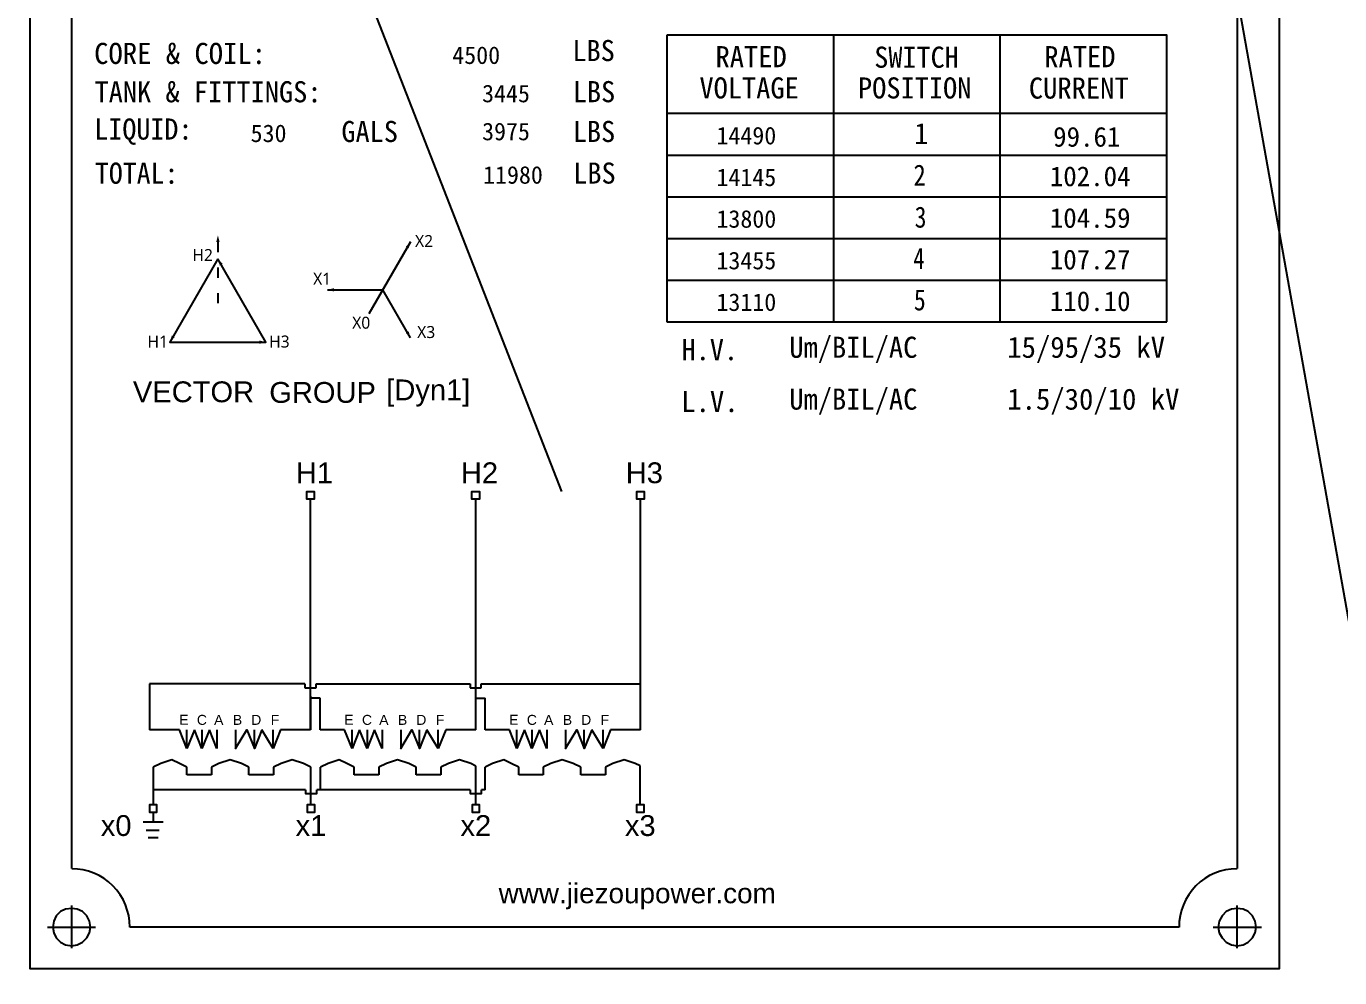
# Model space of a CAD drawing. Header units: inches. Extents: x 198356 to 209798, y -190593 to -183267.
# Drawn here: x 201136.4 to 201294.1, y -184099.9 to -183985.7 of the extents above; entities that cross this region are included whole.
import ezdxf
from ezdxf.enums import TextEntityAlignment as Align

# ---------------------------------------------------------------- set-up
doc = ezdxf.new("R2010")
doc.units = ezdxf.units.IN
doc.header["$LTSCALE"] = 13
doc.linetypes.add('ACAD_ISO03W100', pattern=[1.18, 0.47, -0.71])
for name, color, linetype in [('2', 3, 'Continuous'), ('7标注层', 4, 'Continuous'), ('PDF_Geometry', 7, 'Continuous')]:
    doc.layers.add(name, color=color, linetype=linetype)
doc.layers.add('2细实线', color=3, linetype='Continuous', lineweight=20)
doc.layers.add('标注、文本', color=3, linetype='Continuous', lineweight=25)
doc.styles.add('Note Text (ANSI)', font='arial.ttf')
doc.styles.add('PDF FangSong', font='simfang.ttf')
doc.styles.get("Standard").update_dxf_attribs({"font": 'gbenor.shx', "bigfont": 'gbcbig.shx'})
doc.styles.add('宋体', font='msyh.ttf', dxfattribs={"width": 0.6})
doc.dimstyles.new('英寸 1-10', dxfattribs={"dimscale": 14, "dimtxt": 3.5, "dimasz": 2, "dimexe": 1.5, "dimexo": 0.5, "dimgap": 0.5, "dimtad": 1, "dimtoh": 1, "dimdec": 0, "dimdsep": 46, "dimtxsty": 'Standard', "dimcen": 2.5, "dimclrd": 3, "dimclre": 3, "dimclrt": 3, "dimadec": 0, "dimazin": 2, "dimtfac": 1, "dimtdec": 0, "dimtmove": 0, "dimatfit": 2, "dimfxl": 1, "dimarcsym": 0})

# ---------------------------------------------------------------- blocks, each defined once
blk = doc.blocks.new('*D101')
at = {"layer": '2细实线', "color": 3, "linetype": 'ByBlock', "lineweight": -2}
for p, q in [((204482.46, -183812.81), (204702.34, -183812.81)), ((204681.34, -183854.81), (204681.34, -185990.8)), ((204332.46, -186032.8), (204702.34, -186032.8)), ((201100.83, -188826.91), (201100.83, -188994.78)), ((199830.83, -188846.49), (199830.83, -188994.78)), ((201072.83, -188973.78), (199858.83, -188973.78))]:
    blk.add_line(p, q, dxfattribs=at)
at = {"layer": '2细实线', "color": 3, "linetype": 'ByBlock'}
for points in [[(204674.34, -183854.81), (204688.34, -183854.81), (204681.34, -183812.81)], [(204674.34, -185990.8), (204688.34, -185990.8), (204681.34, -186032.8)], [(199858.83, -188969.12), (199858.83, -188978.45), (199830.83, -188973.78)], [(201072.83, -188969.12), (201072.83, -188978.45), (201100.83, -188973.78)]]:
    blk.add_solid(points, dxfattribs=at)
at = {"layer": 'Defpoints', "color": 0, "linetype": 'ByBlock'}
for p in [(204475.46, -183812.81), (204325.46, -186032.8), (204681.34, -186032.8), (201100.83, -188819.91), (199830.83, -188839.49), (199830.83, -188973.78)]:
    blk.add_point(p, dxfattribs=at)
at = {"layer": '2细实线', "color": 3, "linetype": 'ByBlock', "insert": (204636.06, -185152.31), "char_height": 73.5, "attachment_point": 5, "rotation": 90}
blk.add_mtext('2220 [87]', dxfattribs=at)
at = {"layer": '2细实线', "color": 3, "linetype": 'ByBlock', "insert": (200465.83, -188941.26), "char_height": 49, "attachment_point": 5}
blk.add_mtext('1270 [50]', dxfattribs=at)

msp = doc.modelspace()

# ---------------------------------------------------------------- linework, layer by layer
at = {"layer": '2'}
for p, q in [((201169.849, -184064.623), (201151.174, -184064.623)), ((201171.199, -184064.623), (201189.679, -184064.623)), ((201191.029, -184064.623), (201210.154, -184064.623))]:
    msp.add_line(p, q, dxfattribs=at)
at = {"layer": '2', "linetype": 'Continuous'}
for p, q in [((201169.849, -184064.623), (201169.849, -184065.073)), ((201169.849, -184065.073), (201171.199, -184065.073)), ((201171.199, -184065.073), (201171.199, -184064.623)), ((201189.679, -184064.623), (201189.679, -184065.073)), ((201189.679, -184065.073), (201191.029, -184065.073)), ((201191.029, -184065.073), (201191.029, -184064.623)), ((201171.679, -184070.128), (201171.679, -184066.328)), ((201190.354, -184066.328), (201191.479, -184066.328)), ((201191.479, -184070.128), (201191.479, -184066.328)), ((201154.774, -184070.128), (201151.174, -184070.128)), ((201155.674, -184072.378), (201154.774, -184070.128)), ((201156.574, -184070.128), (201155.674, -184072.378)), ((201155.674, -184072.378), (201155.674, -184070.128)), ((201157.474, -184072.378), (201156.574, -184070.128)), ((201157.474, -184070.128), (201157.474, -184072.378)), ((201158.374, -184070.128), (201157.474, -184072.378)), ((201159.274, -184072.378), (201158.374, -184070.128)), ((201159.274, -184070.128), (201159.274, -184072.378)), ((201166.024, -184072.378), (201164.674, -184070.128)), ((201166.924, -184070.128), (201166.024, -184072.378)), ((201166.024, -184072.378), (201166.024, -184070.128)), ((201170.524, -184070.128), (201166.924, -184070.128)), ((201174.604, -184070.128), (201171.679, -184070.128)), ((201175.504, -184072.378), (201174.604, -184070.128)), ((201176.404, -184070.128), (201175.504, -184072.378)), ((201175.504, -184072.378), (201175.504, -184070.128)), ((201177.304, -184072.378), (201176.404, -184070.128)), ((201177.304, -184070.128), (201177.304, -184072.378)), ((201178.204, -184070.128), (201177.304, -184072.378)), ((201179.104, -184072.378), (201178.204, -184070.128)), ((201179.104, -184070.128), (201179.104, -184072.378)), ((201185.854, -184072.378), (201184.504, -184070.128)), ((201186.754, -184070.128), (201185.854, -184072.378)), ((201185.854, -184072.378), (201185.854, -184070.128)), ((201190.354, -184070.128), (201186.754, -184070.128)), ((201194.404, -184070.128), (201191.479, -184070.128)), ((201195.304, -184072.378), (201194.404, -184070.128)), ((201196.204, -184070.128), (201195.304, -184072.378)), ((201195.304, -184072.378), (201195.304, -184070.128)), ((201197.104, -184072.378), (201196.204, -184070.128)), ((201197.104, -184070.128), (201197.104, -184072.378)), ((201198.004, -184070.128), (201197.104, -184072.378)), ((201198.904, -184072.378), (201198.004, -184070.128)), ((201198.904, -184070.128), (201198.904, -184072.378)), ((201205.654, -184072.378), (201204.304, -184070.128)), ((201206.554, -184070.128), (201205.654, -184072.378)), ((201205.654, -184072.378), (201205.654, -184070.128)), ((201210.154, -184070.128), (201206.554, -184070.128))]:
    msp.add_line(p, q, dxfattribs=at)
for points in [[(201213.334, -183986.709), (201213.334, -184021.139)], [(201273.376, -184021.139), (201273.376, -183986.709), (201213.334, -183986.709)], [(201233.329, -183986.709), (201233.329, -184021.139)], [(201253.325, -183986.709), (201253.325, -184021.139)], [(201213.334, -183996.089), (201273.376, -183996.089)], [(201213.334, -184001.144), (201273.376, -184001.144)], [(201213.334, -184006.142), (201273.376, -184006.142)], [(201213.334, -184011.141), (201273.376, -184011.141)], [(201213.334, -184016.14), (201273.376, -184016.14)], [(201213.334, -184021.139), (201273.376, -184021.139)], [(201170.074, -184041.973), (201170.074, -184041.523), (201170.524, -184041.523), (201170.974, -184041.523), (201170.974, -184041.973), (201170.974, -184042.423), (201170.524, -184042.423), (201170.074, -184042.423), (201170.074, -184041.973)], [(201170.524, -184070.128), (201170.524, -184042.423)], [(201189.904, -184041.973), (201189.904, -184041.523), (201190.354, -184041.523), (201190.804, -184041.523), (201190.804, -184041.973), (201190.804, -184042.423), (201190.354, -184042.423), (201189.904, -184042.423), (201189.904, -184041.973)], [(201190.354, -184070.128), (201190.354, -184042.423)], [(201209.704, -184041.973), (201209.704, -184041.523), (201210.154, -184041.523), (201210.604, -184041.523), (201210.604, -184041.973), (201210.604, -184042.423), (201210.154, -184042.423), (201209.704, -184042.423), (201209.704, -184041.973)], [(201210.154, -184070.128), (201210.154, -184042.423)], [(201151.174, -184064.623), (201151.174, -184070.128)], [(201170.524, -184070.128), (201170.524, -184066.078), (201170.524, -184070.128)], [(201171.679, -184066.328), (201170.524, -184066.328)], [(201161.524, -184070.128), (201161.524, -184072.378), (201162.874, -184070.128), (201163.774, -184072.378), (201163.774, -184070.128)], [(201164.674, -184070.128), (201163.774, -184072.378)], [(201181.354, -184070.128), (201181.354, -184072.378), (201182.704, -184070.128), (201183.604, -184072.378), (201183.604, -184070.128)], [(201184.504, -184070.128), (201183.604, -184072.378)], [(201201.154, -184070.128), (201201.154, -184072.378), (201202.504, -184070.128), (201203.404, -184072.378), (201203.404, -184070.128)], [(201204.304, -184070.128), (201203.404, -184072.378)], [(201155.674, -184074.628), (201154.774, -184074.178), (201153.874, -184073.728), (201152.524, -184074.178), (201151.624, -184074.628)], [(201163.124, -184074.628), (201162.224, -184074.178), (201160.874, -184073.728), (201159.524, -184074.178), (201158.624, -184074.628)], [(201170.574, -184074.628), (201169.674, -184074.178), (201168.324, -184073.728), (201166.974, -184074.178), (201166.074, -184074.628)], [(201175.774, -184074.628), (201174.874, -184074.178), (201173.974, -184073.728), (201172.624, -184074.178), (201171.724, -184074.628)], [(201183.224, -184074.628), (201182.324, -184074.178), (201180.974, -184073.728), (201179.624, -184074.178), (201178.724, -184074.628)], [(201190.374, -184074.478), (201189.774, -184074.178), (201188.424, -184073.728), (201187.074, -184074.178), (201186.174, -184074.628)], [(201195.529, -184074.628), (201194.629, -184074.178), (201193.729, -184073.728), (201192.379, -184074.178), (201191.479, -184074.628)], [(201202.979, -184074.628), (201202.079, -184074.178), (201200.729, -184073.728), (201199.379, -184074.178), (201198.479, -184074.628)], [(201210.124, -184074.476), (201209.529, -184074.178), (201208.179, -184073.728), (201206.829, -184074.178), (201205.929, -184074.628)], [(201151.624, -184074.628), (201151.624, -184079.128)], [(201155.674, -184075.528), (201155.674, -184074.628)], [(201158.624, -184075.528), (201155.674, -184075.528)], [(201158.624, -184074.628), (201158.624, -184075.528)], [(201163.124, -184075.528), (201163.124, -184074.628)], [(201166.074, -184075.528), (201163.124, -184075.528)], [(201166.074, -184074.628), (201166.074, -184075.528)], [(201170.574, -184079.128), (201170.574, -184074.628)], [(201171.724, -184077.328), (201171.724, -184074.628)], [(201175.774, -184075.528), (201175.774, -184074.628)], [(201178.724, -184075.528), (201175.774, -184075.528)], [(201178.724, -184074.628), (201178.724, -184075.528)], [(201183.224, -184075.528), (201183.224, -184074.628)], [(201186.174, -184075.528), (201183.224, -184075.528)], [(201186.174, -184074.628), (201186.174, -184075.528)], [(201190.374, -184079.128), (201190.374, -184074.478)], [(201191.479, -184077.328), (201191.479, -184074.628)], [(201195.529, -184075.528), (201195.529, -184074.628)], [(201198.479, -184075.528), (201195.529, -184075.528)], [(201198.479, -184074.628), (201198.479, -184075.528)], [(201202.979, -184075.528), (201202.979, -184074.628)], [(201205.929, -184075.528), (201202.979, -184075.528)], [(201205.929, -184074.628), (201205.929, -184075.528)], [(201210.124, -184079.128), (201210.124, -184074.476)], [(201169.912, -184077.328), (201151.624, -184077.328)], [(201169.912, -184077.328), (201169.912, -184077.778), (201170.362, -184077.778), (201171.262, -184077.778), (201171.262, -184077.328)], [(201189.712, -184077.328), (201171.262, -184077.328)], [(201189.712, -184077.328), (201189.712, -184077.778), (201190.162, -184077.778), (201191.062, -184077.778), (201191.062, -184077.328)], [(201191.479, -184077.328), (201191.062, -184077.328)], [(201152.074, -184079.578), (201152.074, -184079.128), (201151.624, -184079.128), (201151.174, -184079.128), (201151.174, -184079.578), (201151.174, -184080.028), (201151.624, -184080.028), (201152.074, -184080.028), (201152.074, -184079.578)], [(201171.024, -184079.578), (201171.024, -184079.128), (201170.574, -184079.128), (201170.124, -184079.128), (201170.124, -184079.578), (201170.124, -184080.028), (201170.574, -184080.028), (201171.024, -184080.028), (201171.024, -184079.578)], [(201190.824, -184079.579), (201190.824, -184079.129), (201190.374, -184079.129), (201189.924, -184079.129), (201189.924, -184079.579), (201189.924, -184080.029), (201190.374, -184080.029), (201190.824, -184080.029), (201190.824, -184079.579)], [(201210.574, -184079.578), (201210.574, -184079.128), (201210.124, -184079.128), (201209.674, -184079.128), (201209.674, -184079.578), (201209.674, -184080.028), (201210.124, -184080.028), (201210.574, -184080.028), (201210.574, -184079.578)]]:
    msp.add_lwpolyline(points, dxfattribs=at)
at = {"layer": '2'}
for points in [[(201159.399, -184010.761, 0, 0.4, 0), (201159.399, -184011.56, 0.4, 0.4, 0)], [(201182.53, -184011.531, 0, 0.4, 0), (201182.131, -184012.223, 0.4, 0.4, 0)], [(201159.399, -184013.595, 0, 0.4, 0), (201159.798, -184014.288, 0.4, 0.4, 0)], [(201172.538, -184017.3, 0, 0.4, 0), (201173.337, -184017.3, 0.4, 0.4, 0)], [(201153.63, -184023.588, 0, 0.4, 0), (201154.029, -184022.895, 0.4, 0.4, 0)], [(201165.168, -184023.588, 0, 0.4, 0), (201164.368, -184023.588, 0.4, 0.4, 0)], [(201182.53, -184023.069, 0, 0.4, 0), (201182.131, -184022.376, 0.4, 0.4, 0)]]:
    msp.add_lwpolyline(points, format="xyseb", dxfattribs=at)
at = {"layer": '2', "linetype": 'ACAD_ISO03W100', "ltscale": 0.2}
msp.add_lwpolyline([(201159.399, -184011.56), (201159.399, -184020.257)], dxfattribs=at)
at = {"layer": '2'}
for points in [[(201182.53, -184011.531), (201177.534, -184020.184)], [(201172.538, -184017.3), (201179.2, -184017.3)], [(201182.53, -184023.069), (201179.2, -184017.3)]]:
    msp.add_lwpolyline(points, dxfattribs=at)
msp.add_lwpolyline([(201159.399, -184013.595), (201153.63, -184023.588), (201165.168, -184023.588)], close=True, dxfattribs=at)
at = {"layer": '7标注层', "color": 3, "linetype": 'ByBlock'}
for points in [[(201094.507, -183769.744), (201200.677, -184041.523)], [(201244.568, -183773.686), (201315.952, -184173.269)]]:
    msp.add_lwpolyline(points, dxfattribs=at)
at = {"layer": 'PDF_Geometry', "lineweight": 25}
for points in [[(201136.835, -183923.802), (201286.856, -183923.802), (201286.856, -184098.817), (201136.835, -184098.817), (201136.835, -183923.802)], [(201136.835, -183923.802), (201286.856, -183923.802), (201286.856, -184098.817), (201136.835, -184098.817), (201136.835, -183923.802)], [(201141.834, -184086.798), (201141.834, -183935.766)], [(201281.801, -183935.766), (201281.801, -184086.798)], [(201141.834, -184096.346), (201141.834, -184091.235)], [(201281.801, -184096.346), (201281.801, -184091.235)], [(201144.08, -184093.819), (201143.968, -184093.089), (201143.631, -184092.471), (201143.126, -184091.965), (201142.508, -184091.684), (201141.834, -184091.572), (201141.104, -184091.684), (201140.486, -184091.965), (201139.98, -184092.471), (201139.699, -184093.089), (201139.587, -184093.819), (201139.699, -184094.493), (201139.98, -184095.111), (201140.486, -184095.616), (201141.104, -184095.953), (201141.834, -184096.065), (201142.508, -184095.953), (201143.126, -184095.616), (201143.631, -184095.111), (201143.968, -184094.493), (201144.08, -184093.819)], [(201284.104, -184093.819), (201283.992, -184093.089), (201283.655, -184092.471), (201283.149, -184091.965), (201282.531, -184091.684), (201281.801, -184091.572), (201281.127, -184091.684), (201280.509, -184091.965), (201280.004, -184092.471), (201279.667, -184093.089), (201279.554, -184093.819), (201279.667, -184094.493), (201280.004, -184095.111), (201280.509, -184095.616), (201281.127, -184095.953), (201281.801, -184096.065), (201282.531, -184095.953), (201283.149, -184095.616), (201283.655, -184095.111), (201283.992, -184094.493), (201284.104, -184093.819)], [(201138.913, -184093.819), (201144.698, -184093.819)], [(201139.25, -184093.819), (201144.361, -184093.819)], [(201274.836, -184093.819), (201148.798, -184093.819)], [(201278.937, -184093.819), (201284.722, -184093.819)], [(201279.274, -184093.819), (201284.385, -184093.819)]]:
    msp.add_lwpolyline(points, dxfattribs=at)
for centre, radius, start, end in [((201141.848, -184093.769), 6.955, 359.59046, 90.11743), ((201281.819, -184093.793), 6.985, 90.14542, 180.21199)]:
    msp.add_arc(centre, radius, start, end, dxfattribs=at)
at = {"layer": '标注、文本'}
for p, q in [((201151.624, -184080.028), (201151.624, -184081.217)), ((201152.828, -184081.217), (201150.421, -184081.217)), ((201152.342, -184082.216), (201150.782, -184082.216)), ((201152.205, -184083.082), (201151.032, -184083.082))]:
    msp.add_line(p, q, dxfattribs=at)

# ---------------------------------------------------------------- texts
at = {"layer": '2'}
for s, height, style, p in [('X2', 1.4389, '宋体', (201183.07, -184012.165)), ('H2', 1.4389, '宋体', (201156.331, -184013.844)), ('X1', 1.4389, '宋体', (201170.829, -184016.692)), ('X0', 1.4389, '宋体', (201175.522, -184021.971)), ('X3', 1.4389, '宋体', (201183.324, -184023.091)), ('H1', 1.4389, '宋体', (201150.935, -184024.232)), ('H3', 1.4389, '宋体', (201165.548, -184024.232)), ('[Dyn1]', 2.5, 'Note Text (ANSI)', (201179.618, -184030.57)), ('VECTOR', 2.5, 'Note Text (ANSI)', (201149.187, -184030.8)), ('GROUP', 2.5, 'Note Text (ANSI)', (201165.562, -184030.873))]:
    msp.add_text(s, height=height, dxfattribs=dict(at, style=style)).set_placement(p)
at = {"layer": '2', "style": 'Note Text (ANSI)'}
for s, p in [('H1', (201173.216, -184040.523)), ('H2', (201193.045, -184040.523)), ('H3', (201212.845, -184040.523))]:
    msp.add_text(s, height=2.5, dxfattribs=at).set_placement(p, align=Align.RIGHT)
for s, height, p in [('E', 1.2, (201155.298, -184068.928)), ('C', 1.2, (201157.474, -184068.939)), ('A', 1.2, (201159.495, -184068.939)), ('B', 1.2, (201161.749, -184068.939)), ('D', 1.2, (201163.999, -184068.939)), ('F', 1.2, (201166.249, -184068.939)), ('E', 1.2, (201175.127, -184068.928)), ('C', 1.2, (201177.304, -184068.939)), ('A', 1.2, (201179.324, -184068.939)), ('B', 1.2, (201181.578, -184068.939)), ('D', 1.2, (201183.828, -184068.939)), ('F', 1.2, (201186.078, -184068.939)), ('E', 1.2, (201194.927, -184068.928)), ('C', 1.2, (201197.104, -184068.939)), ('A', 1.2, (201199.124, -184068.939)), ('B', 1.2, (201201.378, -184068.939)), ('D', 1.2, (201203.628, -184068.939)), ('F', 1.2, (201205.878, -184068.939)), ('x0', 2.5, (201147.172, -184081.628)), ('x1', 2.5, (201170.574, -184081.628)), ('x2', 2.5, (201190.374, -184081.628)), ('x3', 2.5, (201210.124, -184081.628))]:
    msp.add_text(s, height=height, dxfattribs=at).set_placement(p, align=Align.MIDDLE_CENTER)
at = {"layer": '2', "linetype": 'Continuous', "attachment_point": 7}
for s, insert, char_height, style in [('{\\W0.9982;CORE & COIL:             \\fSimSun|b0|i0|c134|p2;\\H0.8333x;\\W1;4500}', (201144.527, -183990.23), 2.53409, 'PDF FangSong'), ('\\W0.985571;LBS', (201201.971, -183989.883), 2.53409, 'PDF FangSong'), ('\\W0.993144;RATED', (201219.16, -183990.578), 2.53409, 'PDF FangSong'), ('\\W0.980891;SWITCH', (201238.231, -183990.679), 2.53409, 'PDF FangSong'), ('\\W0.993144;RATED', (201258.648, -183990.578), 2.53409, 'PDF FangSong'), ('\\W0.988174;VOLTAGE', (201217.234, -183994.372), 2.53409, 'PDF FangSong'), ('\\W0.987833;POSITION', (201236.276, -183994.372), 2.53409, 'PDF FangSong'), ('\\W0.993883;CURRENT', (201256.795, -183994.386), 2.53409, 'PDF FangSong'), ('\\W0.988717;TANK & FITTINGS:', (201144.571, -183994.835), 2.53409, 'PDF FangSong'), ('{\\fSimSun|b0|i0|c134|p2;\\H0.8333x;3445}', (201191.126, -183994.82), 2.53409, 'PDF FangSong'), ('\\W0.985572;LBS', (201202.015, -183994.82), 2.53409, 'PDF FangSong'), ('{\\W0.976;LIQUID:}', (201144.556, -183999.903), 2.53409, 'PDF FangSong'), ('{\\fSimSun|b0|i0|c134|p2;\\H0.8333x;530}', (201163.323, -183999.599), 2.53409, 'PDF FangSong'), ('{\\W0.9851;GALS}', (201174.227, -183999.599), 2.53409, 'PDF FangSong'), ('{\\fSimSun|b0|i0|c134|p2;\\H0.8333x;3975}', (201191.126, -183999.38), 2.53409, 'PDF FangSong'), ('\\W0.985572;LBS', (201202.015, -183999.599), 2.53409, 'PDF FangSong'), ('{\\fSimSun|b0|i0|c134|p2;\\H0.8333x;14490}', (201219.276, -183999.874), 2.53409, 'PDF FangSong'), ('\\W0.985653;1', (201243.024, -183999.802), 2.53409, 'PDF FangSong'), ('{\\fSimSun|b0|i0|c134|p2;\\H0.8333x;99.61}', (201259.716, -184000.153), 2.85085, 'PDF FangSong'), ('\\W0.968789;TOTAL:', (201144.629, -184004.609), 2.53409, 'PDF FangSong'), ('{\\fSimSun|b0|i0|c134|p2;\\H0.8333x;11980}', (201191.241, -184004.595), 2.53409, 'PDF FangSong'), ('\\W0.985572;LBS', (201202.073, -184004.595), 2.53409, 'PDF FangSong'), ('{\\fSimSun|b0|i0|c134|p2;\\H0.8333x;14145}', (201219.276, -184004.884), 2.53409, 'PDF FangSong'), ('\\W0.858812;2', (201242.937, -184004.797), 2.53409, 'PDF FangSong'), ('{\\fSimSun|b0|i0|c134|p2;\\H0.8333x;102.04}', (201259.314, -184004.899), 2.85085, 'PDF FangSong'), ('\\W0.824342;3', (201243.082, -184009.88), 2.53409, 'PDF FangSong'), ('{\\fSimSun|b0|i0|c134|p2;\\H0.8333x;\\C1;104.59}', (201259.314, -184009.895), 2.85085, 'PDF FangSong'), ('{\\fSimSun|b0|i0|c134|p2;\\H0.8333x;13800}', (201219.276, -184009.88), 2.53409, 'PDF FangSong'), ('\\W0.781747;4', (201242.922, -184014.789), 2.53409, 'PDF FangSong'), ('{\\fSimSun|b0|i0|c134|p2;\\H0.8333x;13455}', (201219.276, -184014.876), 2.53409, 'PDF FangSong'), ('{\\fSimSun|b0|i0|c134|p2;\\H0.8333x;107.27}', (201259.314, -184014.89), 2.85085, 'PDF FangSong'), ('{\\fSimSun|b0|i0|c134|p2;\\H0.8333x;13110}', (201219.276, -184019.872), 2.53409, 'PDF FangSong'), ('\\W0.834647;5', (201242.98, -184019.814), 2.53409, 'PDF FangSong'), ('{\\fSimSun|b0|i0|c134|p2;\\H0.8333x;110.10}', (201259.314, -184019.886), 2.85085, 'PDF FangSong'), ('\\W0.982224;H.V.', (201215.091, -184025.794), 2.53409, 'PDF FangSong'), ('\\W0.991650;Um/BIL/AC', (201228.022, -184026.084), 2.53409, 'PDF FangSong'), ('{\\W0.9996;15/95/35 kV}', (201254.203, -184026.084), 2.53409, 'PDF FangSong'), ('\\W0.998704;L.V.', (201215.047, -184032.021), 2.53409, 'PDF FangSong'), ('\\W0.991650;Um/BIL/AC', (201228.022, -184032.31), 2.53409, 'PDF FangSong'), ('\\W0.999633;1.5/30/10 kV', (201254.203, -184032.31), 2.53409, 'PDF FangSong'), ('{\\W0.997175;www.jiezoupower.com}', (201193.115, -184091.681), 2.40214, 'Note Text (ANSI)')]:
    msp.add_mtext(s, dxfattribs=dict(at, insert=insert, char_height=char_height, style=style))

# ---------------------------------------------------------------- dimensions: what is measured, and where the dimension line sits
at = {"layer": '2细实线', "linetype": 'ByBlock'}
dim = msp.add_linear_dim(base=(204681.343, -186032.802), p1=(204475.464, -183812.807), p2=(204325.464, -186032.802), angle=90, dimstyle='英寸 1-10', override={"dimtxt": 5.25, "dimasz": 3}, dxfattribs=at)
dim.commit()
dim.dimension.update_dxf_attribs({"geometry": '*D101', "text_midpoint": (204681.343, -185152.306), "dimtype": 160})
dim = msp.add_linear_dim(base=(199830.829, -188973.785), p1=(201100.829, -188819.91), p2=(199830.829, -188839.487), dimstyle='英寸 1-10', dxfattribs=at)
dim.commit()
dim.dimension.update_dxf_attribs({"geometry": '*D101', "text_midpoint": (200465.829, -188941.264)})

doc.saveas('drawing.dxf')
